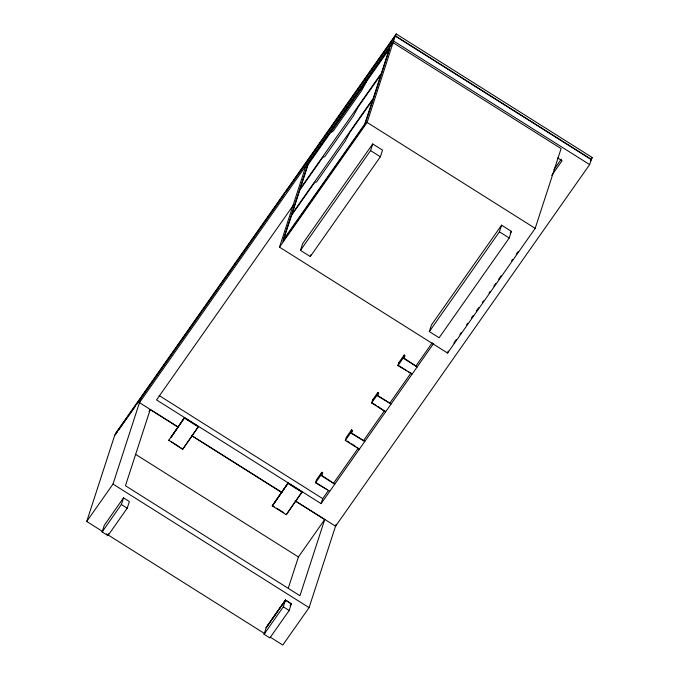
<?xml version="1.0" encoding="UTF-8"?>
<svg xmlns="http://www.w3.org/2000/svg" width="679" height="679" viewBox="0 0 679 679"><rect width="100%" height="100%" fill="white"/><g stroke="black" fill="none" stroke-linecap="round" stroke-linejoin="round"><path stroke-width="1.02" d="M102.835 531.632L86.725 521.472L114.793 435.069L395.203 36.038L591.273 159.616L589.652 164.598L335.536 526.225L295.246 500.83M86.725 521.472L113.011 484.059L141.088 397.656M102.13 531.963L104.286 525.317L123.527 497.86L129.383 501.543L127.219 508.189L107.944 535.629L102.13 531.963L121.363 504.505L123.527 497.86M107.944 535.629L108.555 533.728M177.949 427.057L150.203 409.573L125.454 485.74L299.957 595.729L324.706 519.562L295.178 500.949M168.604 440.544L184.51 417.695L198.514 426.522L182.609 449.371L168.732 440.145M182.609 449.371L198.514 426.522M279.502 247.139L305.414 167.382L393.048 42.684L561.1 148.608L535.188 228.365L447.563 353.063L279.502 247.139L367.127 122.441L393.048 42.684M308.037 164.742L300.262 188.669L381.403 73.196L389.177 49.27M300.466 250.364L302.63 243.719L372.729 143.965L382.54 150.144L380.376 156.79L310.278 256.552L300.466 250.364L370.573 150.611L372.729 143.965M310.278 256.552L310.897 254.65M177.966 426.904L139.467 402.647L393.582 41.02L395.203 36.038M369.351 73.247L395.56 35.945L396.205 33.95L592.275 157.528L590.407 161.254M272.245 505.863L288.142 483.015L302.147 491.842L286.249 514.69L272.245 505.863L288.185 482.888L273.561 504.353M286.249 514.69L302.147 491.842M290.111 605.575L291.316 603.86L289.152 610.506L269.877 637.937L264.063 634.279L266.278 627.447L285.519 599.99L291.512 603.987L285.46 600.168L266.176 627.6L285.46 600.168M329.671 491.223L315.531 482.794L316.524 479.73L321.787 472.253L322.644 472.788L321.778 475.453L334.798 484.135L320.794 475.308L321.787 472.253M288.32 588.039L298.421 556.967L324.706 519.562M264.063 634.279L283.296 606.814L285.519 599.99M293.455 205.075L156.543 399.914L321.099 503.631L322.72 498.641L328.195 490.849M356.831 447.164L359.335 449.218L345.331 440.391L346.324 437.335L351.578 429.858L352.435 430.393L351.569 433.049L364.716 441.342L350.585 432.913L351.578 429.858M377.863 406.441L385.621 411.813L371.617 402.987L372.61 399.931L377.863 392.445L378.721 392.988L377.855 395.645L391.011 403.929L376.87 395.501L377.863 392.445M270.259 637.148L282.795 645.05L309.081 607.637L336.173 524.247M412.034 374.002L397.902 365.574L398.896 362.518L404.158 355.032L405.015 355.575L404.149 358.232L417.169 366.923L403.165 358.096L404.158 355.032M429.315 331.573L431.471 324.927L501.577 225.173L511.38 231.352L509.225 237.998L439.118 337.76L429.315 331.573L499.413 231.819L501.577 225.173M447.563 353.063L448.208 351.068M366.397 81.692L361.593 90.672L333.024 131.319L330.817 132.32M171.133 437.191L184.552 417.568L184.374 418.094L198.387 426.921M171.091 437.327L184.51 417.695M396.205 33.95L115.803 432.981L115.158 434.976L117.594 431.505M118.808 429.773L135.274 406.348M136.487 404.616L201.103 312.663M202.325 310.931L218.782 287.506M220.004 285.774L284.62 193.821M285.834 192.089L368.128 74.979M149.015 411.27L150.203 409.573M315.531 482.794L320.794 475.308M321.473 474.451L322.644 472.788M345.331 440.391L350.585 432.913M351.264 432.056L352.435 430.393M371.617 402.987L376.87 395.501M397.902 365.574L403.165 358.096M333.669 483.058L358.011 448.42M363.486 440.629L384.789 410.32M389.653 403.385L410.956 373.085M415.82 366.151L432.251 342.776M553.954 169.58L561.261 159.192M510.167 233.084L511.38 231.352M321.099 503.631L433.677 343.43M551.73 175.428L562.076 160.711L557.603 157.893M453.869 343.014L456.288 339.568M459.921 334.399L461.134 332.676M466.583 324.918L467.797 323.196M471.43 318.027L473.246 315.438M476.276 311.126L478.695 307.68M482.336 302.511L483.541 300.789M488.99 293.031L490.204 291.308M493.837 286.131L495.653 283.55M498.683 279.239L501.11 275.793M511.406 261.135L512.611 259.412M516.252 254.243L518.069 251.654M591.061 159.259L592.275 157.528M395.56 35.945L591.63 159.523M393.582 41.02L589.652 164.598M367.127 122.441L535.188 228.365M370.573 150.611L380.376 156.79M499.413 231.819L509.225 237.998M398.896 362.518L399.753 363.061M398.887 365.718L406.78 370.692M408.529 371.795L411.16 373.45M372.61 399.931L373.467 400.466M372.601 403.122L376.107 405.338M347.19 441.087L349.821 442.742M351.569 443.854L355.083 446.061M316.524 482.93L327.04 489.559M159.056 395.492L322.72 498.641M288.015 483.414L302.019 492.241M191.393 435.375L281.819 492.368M191.368 435.519L281.751 492.487M171.363 441.8L179.239 446.765M180.987 447.868L182.736 448.972M272.372 505.465L274.121 506.568M276.752 508.223L283.754 512.637M135.554 454.319L298.421 556.967M113.011 484.059L309.081 607.637M121.363 504.505L127.219 508.189M283.296 606.814L289.152 610.506M106.416 533.889L264.886 633.762M307.4 165.634L282.778 241.401L365.149 124.189L389.763 48.413L307.4 165.634M299.829 190.001L292.055 213.927L373.195 98.455L380.97 74.529L358.189 106.951L353.386 115.922L324.825 156.577L322.61 157.579L299.829 190.001M291.622 215.251L283.499 239.679L364.64 124.215L372.763 99.788L349.982 132.21L345.178 141.181L316.618 181.836L314.402 182.829L291.622 215.251"/></g></svg>
